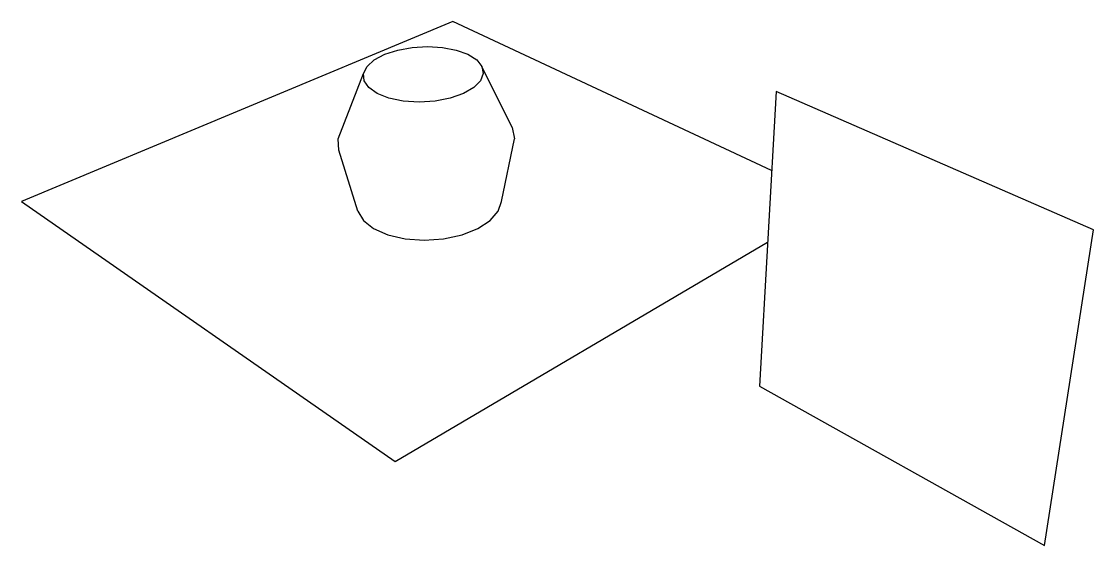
# Model space of a CAD drawing. Header units: metres. Extents: x -3.48 to 3.17, y -2.44 to 0.82.
import ezdxf

# ---------------------------------------------------------------- set-up
doc = ezdxf.new("R2010")
doc.units = ezdxf.units.M
doc.layers.add('VISTA', color=7, linetype='CONTINUOUS')

msp = doc.modelspace()

# ---------------------------------------------------------------- linework, layer by layer
at = {"layer": 'VISTA'}
for p, q in [((-0.8026, 0.8162), (-3.4789, -0.3003)), ((1.1746, -0.1098), (-0.8026, 0.8162)), ((-1.29, 0.5779), (-1.225, 0.6125)), ((-1.225, 0.6125), (-1.1447, 0.6388)), ((-1.1447, 0.6388), (-1.0544, 0.6553)), ((-1.0544, 0.6553), (-0.9598, 0.6609)), ((-0.9598, 0.6609), (-0.8669, 0.6553)), ((-0.8669, 0.6553), (-0.7815, 0.6388)), ((-0.7815, 0.6388), (-0.7092, 0.6125)), ((-0.7092, 0.6125), (-0.6548, 0.5779)), ((-1.3571, 0.4927), (-1.3352, 0.5371)), ((-1.3352, 0.5371), (-1.29, 0.5779)), ((-0.6548, 0.5779), (-0.6222, 0.5371)), ((-0.6222, 0.5371), (-0.6138, 0.4927)), ((-0.4341, 0.1579), (-0.6222, 0.5371)), ((-1.5137, 0.0887), (-1.3571, 0.4927)), ((-1.3538, 0.4477), (-1.3571, 0.4927)), ((-0.6138, 0.4927), (-0.6308, 0.4477)), ((-1.325, 0.4052), (-1.3538, 0.4477)), ((-1.2723, 0.3683), (-1.325, 0.4052)), ((-0.6726, 0.4052), (-0.7366, 0.3683)), ((-0.6308, 0.4477), (-0.6726, 0.4052)), ((-1.199, 0.3397), (-1.2723, 0.3683)), ((-1.1103, 0.3215), (-1.199, 0.3397)), ((-0.8186, 0.3397), (-0.9128, 0.3215)), ((-0.7366, 0.3683), (-0.8186, 0.3397)), ((1.2024, 0.3806), (1.0989, -1.4467)), ((3.1716, -0.476), (1.2024, 0.3806)), ((-1.0125, 0.3153), (-1.1103, 0.3215)), ((-0.9128, 0.3215), (-1.0125, 0.3153)), ((-0.4341, 0.1579), (-0.4199, 0.0887)), ((-1.5104, 0.0181), (-1.5137, 0.0887)), ((-0.5015, -0.3003), (-0.4199, 0.0887)), ((-1.3924, -0.3612), (-1.5104, 0.0181)), ((-3.4789, -0.3003), (-1.1601, -1.9139)), ((-0.5211, -0.3612), (-0.5015, -0.3003)), ((-0.5015, -0.3003), (-0.5015, -0.3002)), ((-1.3924, -0.361), (-1.3924, -0.3612)), ((-1.3924, -0.3612), (-1.358, -0.4189)), ((-0.5706, -0.4189), (-0.5211, -0.3612)), ((-1.358, -0.4189), (-1.2945, -0.4691)), ((-0.6473, -0.4691), (-0.5706, -0.4189)), ((-1.2945, -0.4691), (-1.2061, -0.5081)), ((-1.2061, -0.5081), (-1.0987, -0.5329)), ((-0.8598, -0.5329), (-0.746, -0.5081)), ((-0.746, -0.5081), (-0.6473, -0.4691)), ((2.8663, -2.4362), (3.1716, -0.476)), ((-1.1601, -1.9139), (1.1494, -0.5545)), ((-1.0987, -0.5329), (-0.9804, -0.5414)), ((-0.9804, -0.5414), (-0.8598, -0.5329)), ((1.0989, -1.4467), (2.8663, -2.4362))]:
    msp.add_line(p, q, dxfattribs=at)

doc.saveas('drawing.dxf')
